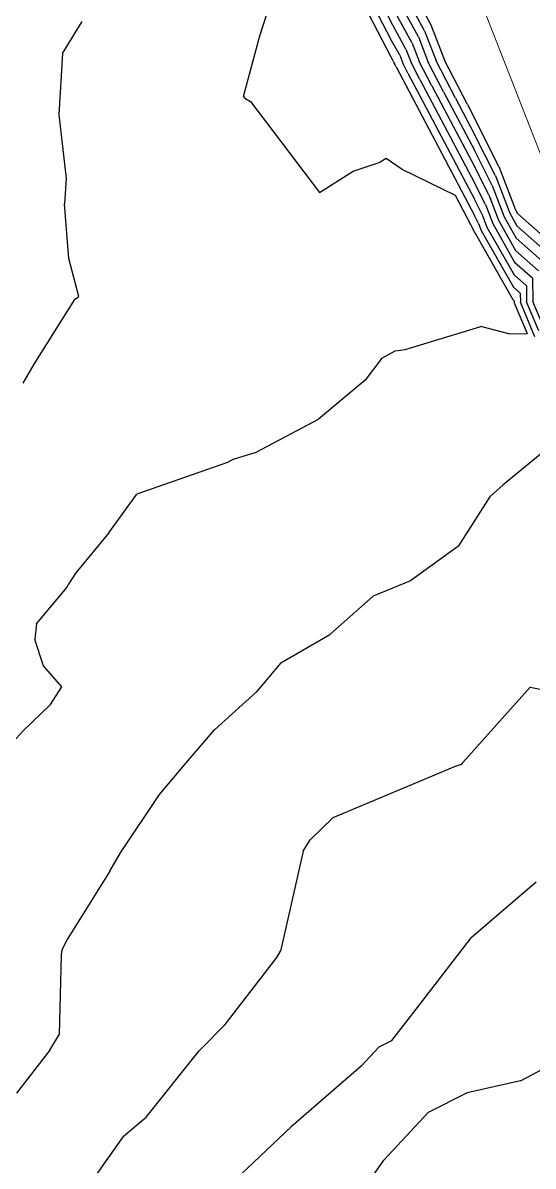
# Model space of a CAD drawing. Header units: metres. Extents: x -1120501 to 1198934, y -4928884 to 66998.
# Drawn here: x -1091.3 to -1048, y 1152.3 to 1249.3 of the extents above; entities that cross this region are included whole.
import ezdxf

# ---------------------------------------------------------------- set-up
doc = ezdxf.new("R2010")
doc.units = ezdxf.units.M
doc.layers.add('CL', color=5, linetype='Continuous')
doc.layers.add('SURF2CONTOURS', color=7, linetype='Continuous', lineweight=0)

msp = doc.modelspace()

# ---------------------------------------------------------------- linework, layer by layer
at = {"color": 7, "lineweight": 0}
msp.add_circle((-684.638, 190.5), 66807.042, dxfattribs=at)
at = {"layer": 'CL', "linetype": 'Continuous', "lineweight": 0}
msp.add_lwpolyline([(-1035.691, 1461.088), (-1082.93, 1413.373), (-1091.259, 1383.15), (-1084.596, 1351.379), (-1067.699, 1290.099), (-1046.162, 1235.126), (-1016.295, 1185.507), (-1006.062, 1146.359), (-1008.085, 1097.216), (-1020.698, 1053.427), (-1024.744, 1018.087), (-1020.936, 965.612), (-1026.648, 923.133), (-1037.714, 875.18), (-1038.428, 823.3), (-1042.949, 747.265), (-1053.42, 684.557), (-1051.992, 631.606), (-1045.091, 551.05), (-1064.129, 492.269), (-1082.454, 432.298), (-1085.548, 405.763), (-1067.58, 367.805), (-1082.93, 319.257)], dxfattribs=at)
at = {"layer": 'SURF2CONTOURS', "color": 4, "linetype": 'Continuous', "lineweight": -3}
for p, q in [((-1060.026, 1246.387, 284), (-1063.684, 1253.425, 284)), ((-1059.882, 1249.101, 283), (-1062.108, 1253.383, 283)), ((-1057.709, 1248.093, 282), (-1059.738, 1251.815, 282)), ((-1057.546, 1250.771, 281), (-1056.653, 1249.131, 281)), ((-1087.912, 1246.692, 285), (-1086.233, 1249.395, 285)), ((-1058.766, 1247.054, 283), (-1059.882, 1249.101, 283)), ((-1056.653, 1249.131, 281), (-1055.496, 1246.114, 281)), ((-1057.709, 1248.093, 282), (-1056.912, 1246.012, 282)), ((-1058.766, 1247.054, 283), (-1058.328, 1245.91, 283)), ((-1087.912, 1246.692, 285), (-1088.215, 1241.502, 285)), ((-1059.823, 1246.015, 284), (-1060.026, 1246.387, 284)), ((-1053.554, 1242.359, 281), (-1055.496, 1246.114, 281)), ((-1059.823, 1246.015, 284), (-1059.743, 1245.808, 284)), ((-1059.61, 1245.549, 284), (-1059.743, 1245.808, 284)), ((-1059.61, 1245.549, 284), (-1052.945, 1232.946, 284)), ((-1057.591, 1244.486, 283), (-1058.328, 1245.91, 283)), ((-1055.573, 1243.422, 282), (-1056.912, 1246.012, 282)), ((-1057.591, 1244.486, 283), (-1052.954, 1235.717, 283)), ((-1055.573, 1243.422, 282), (-1052.963, 1238.488, 282)), ((-1053.554, 1242.359, 281), (-1052.972, 1241.259, 281)), ((-1088.215, 1241.502, 285), (-1087.59, 1236.086, 285)), ((-1050.876, 1237.104, 281), (-1052.972, 1241.259, 281)), ((-1051.452, 1235.493, 282), (-1052.963, 1238.488, 282)), ((-1050.876, 1237.104, 281), (-1049.475, 1233.43, 281)), ((-1087.59, 1236.086, 285), (-1087.723, 1233.931, 285)), ((-1052.028, 1233.882, 283), (-1052.954, 1235.717, 283)), ((-1051.452, 1235.493, 282), (-1050.442, 1232.844, 282)), ((-1087.355, 1229.31, 285), (-1087.723, 1233.931, 285)), ((-1052.028, 1233.882, 283), (-1051.409, 1232.258, 283)), ((-1049.475, 1233.43, 281), (-1049.292, 1233.108, 281)), ((-1052.604, 1232.27, 284), (-1052.945, 1232.946, 284)), ((-1050.442, 1232.844, 282), (-1049.412, 1231.026, 282)), ((-1045.95, 1230.158, 281), (-1049.292, 1233.108, 281)), ((-1052.604, 1232.27, 284), (-1052.376, 1231.672, 284)), ((-1052.376, 1231.672, 284), (-1049.651, 1226.862, 284)), ((-1051.409, 1232.258, 283), (-1049.531, 1228.944, 283)), ((-1046.989, 1228.888, 282), (-1049.412, 1231.026, 282)), ((-1086.531, 1226.083, 285), (-1087.355, 1229.31, 285)), ((-1048.029, 1227.618, 283), (-1049.531, 1228.944, 283)), ((-1048.029, 1227.618, 283), (-1047.999, 1225.659, 283)), ((-1049.068, 1226.347, 284), (-1049.651, 1226.862, 284)), ((-1086.891, 1225.833, 285), (-1090.325, 1220.341, 285)), ((-1086.891, 1225.833, 285), (-1086.531, 1226.083, 285)), ((-1049.068, 1226.347, 284), (-1049.056, 1225.587, 284)), ((-1047.834, 1222.663, 284), (-1049.056, 1225.587, 284)), ((-1047.155, 1223.64, 283), (-1047.999, 1225.659, 283)), ((-1090.325, 1220.341, 285), (-1091.274, 1218.713, 285)), ((-1046.912, 1213.058, 284), (-1050.523, 1210.106, 284)), ((-1051.583, 1209.131, 284), (-1050.523, 1210.106, 284)), ((-1054.295, 1204.94, 284), (-1051.583, 1209.131, 284)), ((-1054.295, 1204.94, 284), (-1058.368, 1201.953, 284)), ((-1058.368, 1201.953, 284), (-1061.543, 1200.672, 284)), ((-1065.215, 1197.406, 284), (-1061.543, 1200.672, 284)), ((-1069.373, 1195.002, 284), (-1065.215, 1197.406, 284)), ((-1069.373, 1195.002, 284), (-1071.478, 1192.513, 284)), ((-1071.478, 1192.513, 284), (-1075.005, 1189.333, 284)), ((-1077.246, 1186.729, 284), (-1075.005, 1189.333, 284)), ((-1079.662, 1183.847, 284), (-1077.246, 1186.729, 284)), ((-1082.977, 1178.887, 284), (-1079.662, 1183.847, 284)), ((-1083.887, 1177.333, 284), (-1082.977, 1178.887, 284)), ((-1083.887, 1177.333, 284), (-1087.578, 1171.446, 284)), ((-1047.733, 1176.39, 283), (-1053.244, 1171.684, 283)), ((-1087.578, 1171.446, 284), (-1087.935, 1170.686, 284)), ((-1058.395, 1165.002, 283), (-1053.244, 1171.684, 283)), ((-1087.996, 1170.174, 284), (-1087.951, 1170.593, 284)), ((-1087.951, 1170.593, 284), (-1087.943, 1170.607, 284)), ((-1087.935, 1170.686, 284), (-1087.943, 1170.607, 284)), ((-1088.167, 1163.513, 284), (-1087.996, 1170.174, 284)), ((-1059.953, 1162.98, 283), (-1058.395, 1165.002, 283)), ((-1088.98, 1162.147, 284), (-1088.167, 1163.513, 284)), ((-1061.028, 1162.436, 283), (-1059.953, 1162.98, 283)), ((-1088.98, 1162.147, 284), (-1091.812, 1158.494, 284)), ((-1061.028, 1162.436, 283), (-1062.553, 1160.796, 283)), ((-1062.553, 1160.796, 283), (-1068.501, 1155.652, 283)), ((-1073.26, 1151.164, 283), (-1068.501, 1155.652, 283))]:
    msp.add_line(p, q, dxfattribs=at)
at = {"layer": 'SURF2CONTOURS', "color": 2, "linetype": 'Continuous', "lineweight": -3}
for p, q in [((-1059.954, 1247.744, 283.5), (-1062.896, 1253.404, 283.5)), ((-1057.181, 1248.612, 281.5), (-1059.666, 1253.171, 281.5)), ((-1071.172, 1248.184, 284.5), (-1069.762, 1252.498, 284.5)), ((-1058.238, 1247.573, 282.5), (-1059.81, 1250.458, 282.5)), ((-1072.557, 1243.042, 284.5), (-1071.172, 1248.184, 284.5)), ((-1057.181, 1248.612, 281.5), (-1056.204, 1246.063, 281.5)), ((-1059.295, 1246.535, 283.5), (-1059.954, 1247.744, 283.5)), ((-1058.238, 1247.573, 282.5), (-1057.62, 1245.961, 282.5)), ((-1059.295, 1246.535, 283.5), (-1059.035, 1245.859, 283.5)), ((-1054.563, 1242.891, 281.5), (-1056.204, 1246.063, 281.5)), ((-1058.6, 1245.017, 283.5), (-1059.035, 1245.859, 283.5)), ((-1056.582, 1243.954, 282.5), (-1057.62, 1245.961, 282.5)), ((-1058.6, 1245.017, 283.5), (-1052.949, 1234.332, 283.5)), ((-1056.582, 1243.954, 282.5), (-1052.959, 1237.102, 282.5)), ((-1072.557, 1243.042, 284.5), (-1072.445, 1242.893, 284.5)), ((-1072.445, 1242.893, 284.5), (-1071.967, 1242.615, 284.5)), ((-1071.967, 1242.615, 284.5), (-1066.106, 1234.901, 284.5)), ((-1054.563, 1242.891, 281.5), (-1052.968, 1239.873, 281.5)), ((-1051.164, 1236.299, 281.5), (-1052.968, 1239.873, 281.5)), ((-1063.251, 1236.701, 284.5), (-1060.953, 1237.484, 284.5)), ((-1060.433, 1237.787, 284.5), (-1060.953, 1237.484, 284.5)), ((-1059.099, 1236.862, 284.5), (-1060.433, 1237.787, 284.5)), ((-1066.106, 1234.901, 284.5), (-1063.251, 1236.701, 284.5)), ((-1054.576, 1234.654, 284.5), (-1059.099, 1236.862, 284.5)), ((-1051.74, 1234.687, 282.5), (-1052.959, 1237.102, 282.5)), ((-1051.164, 1236.299, 281.5), (-1049.958, 1233.137, 281.5)), ((-1052.94, 1231.561, 284.5), (-1054.576, 1234.654, 284.5)), ((-1051.74, 1234.687, 282.5), (-1050.925, 1232.551, 282.5)), ((-1052.316, 1233.076, 283.5), (-1052.949, 1234.332, 283.5)), ((-1052.316, 1233.076, 283.5), (-1051.892, 1231.965, 283.5)), ((-1050.925, 1232.551, 282.5), (-1049.472, 1229.985, 282.5)), ((-1049.958, 1233.137, 281.5), (-1049.352, 1232.067, 281.5)), ((-1052.892, 1231.465, 284.5), (-1052.94, 1231.561, 284.5)), ((-1051.892, 1231.965, 283.5), (-1049.591, 1227.903, 283.5)), ((-1046.47, 1229.523, 281.5), (-1049.352, 1232.067, 281.5)), ((-1052.892, 1231.465, 284.5), (-1052.859, 1231.38, 284.5)), ((-1052.859, 1231.38, 284.5), (-1049.711, 1225.821, 284.5)), ((-1047.509, 1228.253, 282.5), (-1049.472, 1229.985, 282.5)), ((-1048.548, 1226.983, 283.5), (-1049.591, 1227.903, 283.5)), ((-1048.548, 1226.983, 283.5), (-1048.528, 1225.623, 283.5)), ((-1049.587, 1225.712, 284.5), (-1049.711, 1225.821, 284.5)), ((-1049.587, 1225.712, 284.5), (-1049.585, 1225.551, 284.5)), ((-1049.585, 1225.551, 284.5), (-1048.497, 1222.948, 284.5)), ((-1047.495, 1223.152, 283.5), (-1048.528, 1225.623, 283.5)), ((-1058.848, 1221.596, 284.5), (-1052.421, 1223.525, 284.5)), ((-1050.05, 1222.91, 284.5), (-1052.421, 1223.525, 284.5)), ((-1050.05, 1222.91, 284.5), (-1048.497, 1222.948, 284.5)), ((-1060.813, 1220.835, 284.5), (-1062.218, 1218.98, 284.5)), ((-1060.813, 1220.835, 284.5), (-1059.671, 1221.475, 284.5)), ((-1059.671, 1221.475, 284.5), (-1058.848, 1221.596, 284.5)), ((-1062.218, 1218.98, 284.5), (-1066.179, 1215.686, 284.5)), ((-1071.484, 1212.863, 284.5), (-1066.179, 1215.686, 284.5)), ((-1073.401, 1212.273, 284.5), (-1073.914, 1211.994, 284.5)), ((-1073.401, 1212.273, 284.5), (-1071.484, 1212.863, 284.5)), ((-1073.914, 1211.994, 284.5), (-1081.599, 1209.301, 284.5)), ((-1083.963, 1206.021, 284.5), (-1081.599, 1209.301, 284.5)), ((-1083.963, 1206.021, 284.5), (-1086.765, 1202.642, 284.5)), ((-1086.765, 1202.642, 284.5), (-1087.392, 1201.68, 284.5)), ((-1090.11, 1198.313, 284.5), (-1087.522, 1201.435, 284.5)), ((-1087.522, 1201.435, 284.5), (-1087.392, 1201.68, 284.5)), ((-1090.11, 1198.313, 284.5), (-1090.249, 1196.984, 284.5)), ((-1089.516, 1194.758, 284.5), (-1090.249, 1196.984, 284.5)), ((-1087.953, 1192.971, 284.5), (-1089.516, 1194.758, 284.5)), ((-1088.912, 1191.472, 284.5), (-1087.953, 1192.971, 284.5)), ((-1053.94, 1186.556, 283.5), (-1048.241, 1192.946, 283.5)), ((-1048.241, 1192.946, 283.5), (-1044.411, 1192.197, 283.5)), ((-1088.912, 1191.472, 284.5), (-1091.231, 1189.234, 284.5)), ((-1091.231, 1189.234, 284.5), (-1092.686, 1187.658, 284.5)), ((-1054.584, 1186.202, 283.5), (-1064.98, 1181.873, 283.5)), ((-1054.09, 1186.389, 283.5), (-1054.584, 1186.202, 283.5)), ((-1053.987, 1186.498, 283.5), (-1054.09, 1186.389, 283.5)), ((-1053.987, 1186.498, 283.5), (-1053.94, 1186.556, 283.5)), ((-1064.98, 1181.873, 283.5), (-1066.895, 1180.006, 283.5)), ((-1067.496, 1179.04, 283.5), (-1066.895, 1180.006, 283.5)), ((-1067.496, 1179.04, 283.5), (-1069.417, 1170.538, 283.5)), ((-1069.711, 1170.008, 283.5), (-1069.417, 1170.538, 283.5)), ((-1074.104, 1164.331, 283.5), (-1069.711, 1170.008, 283.5)), ((-1076.322, 1162.087, 283.5), (-1074.104, 1164.331, 283.5)), ((-1080.816, 1156.485, 283.5), (-1076.322, 1162.087, 283.5)), ((-1049.063, 1159.553, 282.5), (-1043.901, 1162.298, 282.5)), ((-1049.063, 1159.553, 282.5), (-1053.571, 1158.537, 282.5)), ((-1053.571, 1158.537, 282.5), (-1056.891, 1156.857, 282.5)), ((-1060.64, 1152.826, 282.5), (-1056.891, 1156.857, 282.5)), ((-1082.763, 1154.818, 283.5), (-1080.816, 1156.485, 283.5)), ((-1082.763, 1154.818, 283.5), (-1084.39, 1152.516, 283.5)), ((-1084.39, 1152.516, 283.5), (-1086.966, 1148.828, 283.5)), ((-1063.1, 1149.294, 282.5), (-1060.64, 1152.826, 282.5))]:
    msp.add_line(p, q, dxfattribs=at)

doc.saveas('drawing.dxf')
